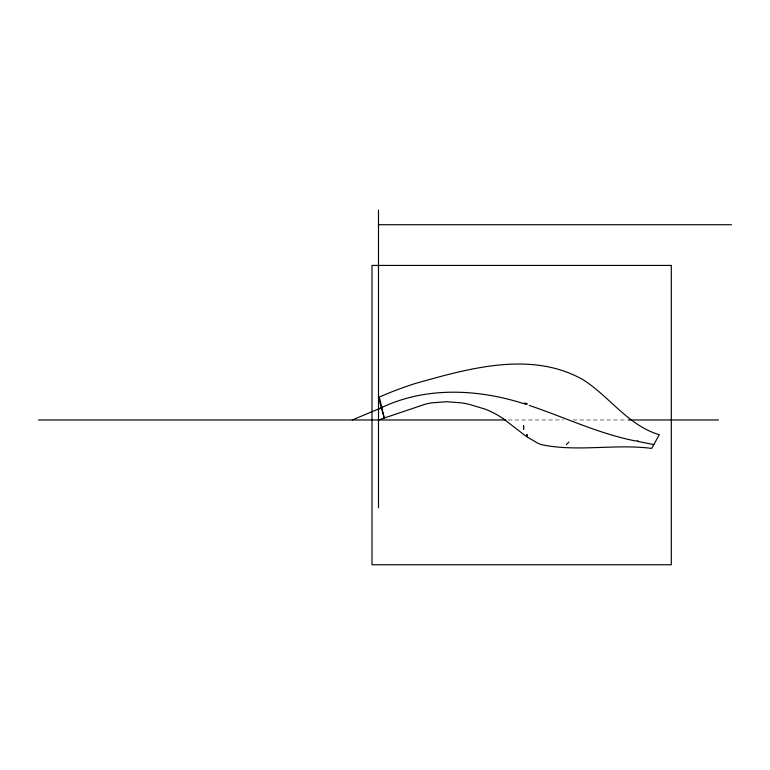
<?xml version="1.0" encoding="UTF-8"?>
<svg xmlns="http://www.w3.org/2000/svg" width="770" height="770" viewBox="0 0 770 770"><rect width="100%" height="100%" fill="white"/><g stroke="black" fill="none" stroke-linecap="round" stroke-linejoin="round"><path stroke-width="0.58" stroke-dasharray="3.85 2.89" d="M508.238 419.977L563.505 419.977M573.121 419.977L627.184 419.977"/><path stroke-width="1.16" d="M566.412 444.531L568.972 441.942M378.494 409.12C424.501 385.905 478.844 388.735 526.641 404.587M352.275 419.977L382.507 407.311M378.494 419.977L425.425 404.144A82.053 82.053 0 0 1 432.076 402.806L446.687 401.728L461.451 402.874A114.701 114.701 0 0 1 468.747 404.202L485.293 409.188A93.285 93.285 0 0 1 503.214 418.63M378.494 224.725L731.5 224.725M38.5 419.977L505.842 419.977M628.378 419.977L718.487 419.977M653.826 444.569L637.637 441.403M635.5 440.941C598.656 433.712 564.66 417.292 529.269 405.424M503.205 418.639L526.353 436.503L537.855 443.241A47.066 47.066 0 0 0 541.579 444.704C577.683 452.144 615.095 443.693 651.69 448.4L659.303 434.742C627.887 425.377 609.513 396.425 582.861 379.61C531.031 350.408 468.507 368.493 415.078 383.556A387.3 387.3 0 0 0 383.932 395.058L379.302 397.041L384.249 418.043L378.494 397.407M526.988 436.32L526.969 434.482L526.978 435.55M378.494 210.123L378.494 507.825M524.659 402.96A80.937 13.619 22.4 0 1 527.412 403.817M638.349 441.143A78.579 11.54 9.8 0 1 636.27 440.7M523.571 425.723L523.59 429.439L523.571 425.723M671.305 265.429L371.987 265.429L371.987 564.756L671.305 564.756L671.305 265.429"/></g></svg>
